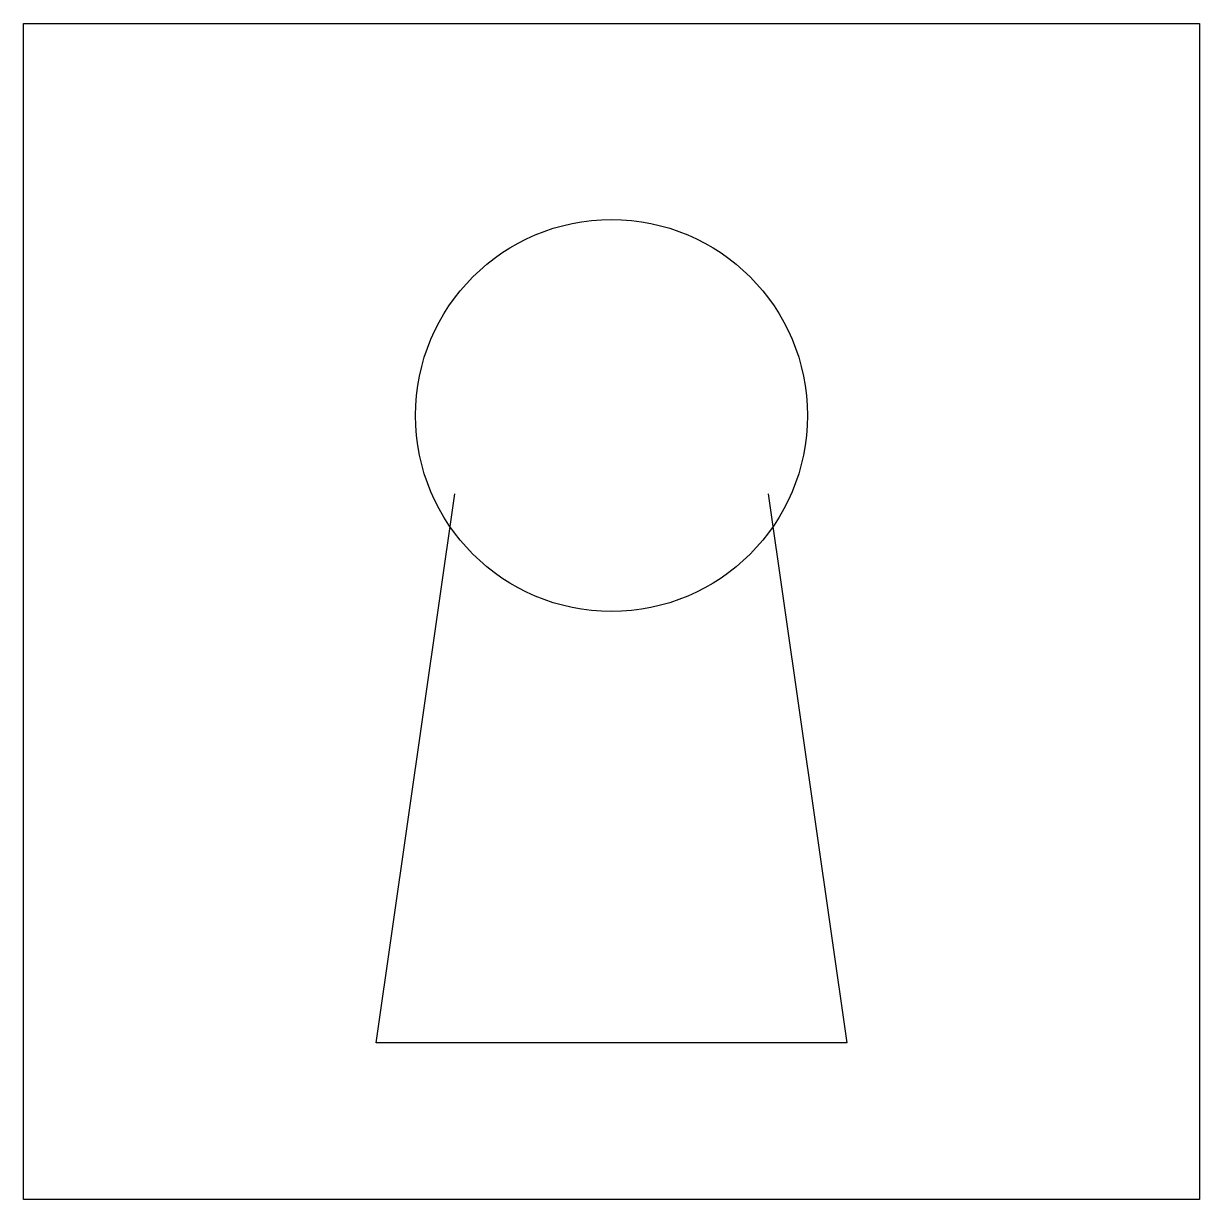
# Model space of a CAD drawing. Extents: x 242.5 to 257.5, y 380 to 395.
import ezdxf

# ---------------------------------------------------------------- set-up
doc = ezdxf.new("R2010")
doc.units = 0
doc.header["$LTSCALE"] = 20
doc.header["$MEASUREMENT"] = 0
doc.layers.get('0').update_dxf_attribs({"linetype": 'CONTINUOUS'})

msp = doc.modelspace()

# ---------------------------------------------------------------- linework, layer by layer
for p, q in [((242.5, 380), (242.5, 395)), ((242.5, 395), (257.5, 395)), ((257.5, 395), (257.5, 380)), ((247, 382), (248, 389)), ((252, 389), (253, 382)), ((253, 382), (247, 382)), ((257.5, 380), (242.5, 380))]:
    msp.add_line(p, q)
msp.add_circle((250, 390), 2.5)

doc.saveas('drawing.dxf')
